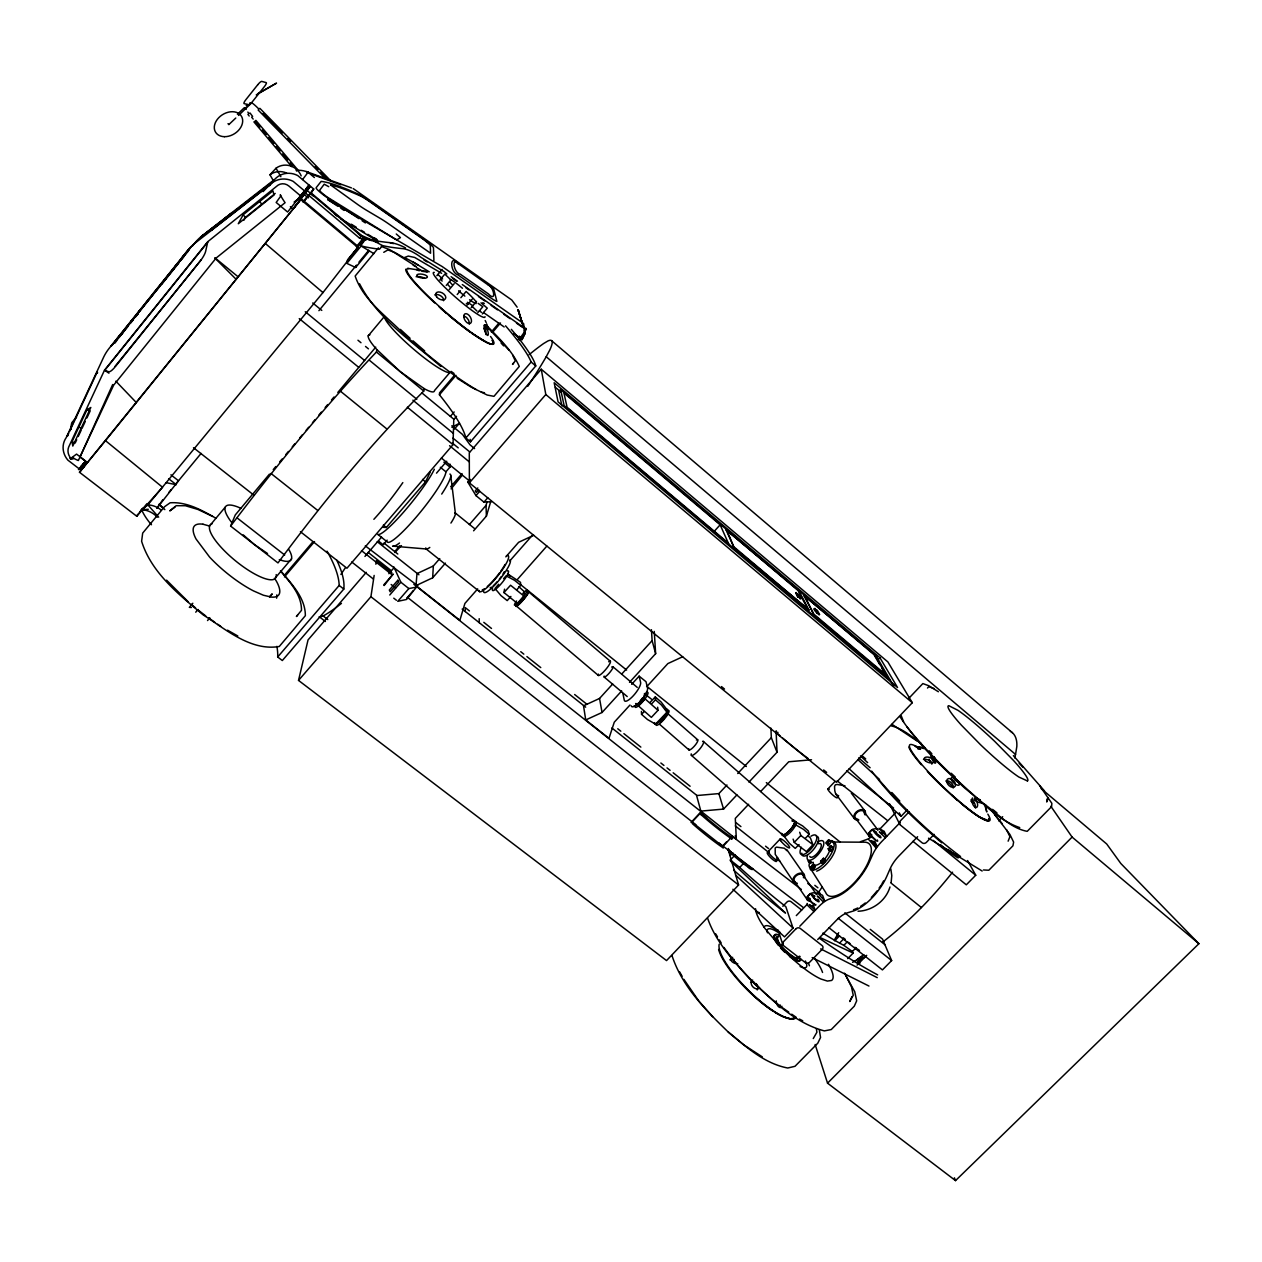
<?xml version="1.0" encoding="UTF-8"?>
<svg xmlns="http://www.w3.org/2000/svg" width="1262" height="1262" viewBox="0 0 1262 1262"><rect width="100%" height="100%" fill="white"/><g stroke="black" fill="none" stroke-linecap="round" stroke-linejoin="round"><path stroke-width="1.5" d="M465.252 611.565L465.268 607.621L469.432 610.934M300.435 531.728L346.94 568.247L453.011 444.65L453.784 419.205L421.997 393.003M434.333 469.259A46.205 6.468 -51.1 0 1 404.392 511.22A46.205 6.468 -51.1 0 1 377.843 534.41L387.671 542.234A46.126 6.736 -51.1 0 0 419.221 513.539A46.126 6.736 -51.1 0 0 445.912 471.814L449.966 467.114L450.061 464.132M433.339 565.975L416.981 573.626L416.003 585.6L432.661 577.807L433.339 565.975L439.76 558.593M511.331 329.335A222.838 27.433 40.5 0 1 535.766 365.948L470.489 441.826L465.867 438.009A219.73 37.876 39.8 0 0 439.428 394.785L439.555 392.876L454.714 375.051M73.527 458.106L72.612 457.538L73.606 458.611A9.512 1.23 -26.5 0 1 70.577 459.116L70.088 457.917M365.302 545.862L417.596 585.71L406.553 599.466L397.767 601.327L408.856 588.565L417.517 586.893L459.857 620.32L464.905 603.441L477.699 588.881M1048.375 797.616L1046.734 802.001L1047.034 798.988M269.453 474.118L235.284 514.943L230.615 526.08L277.987 562.915C322.741 502.528 370.492 444.098 423.764 391.046L424.032 388.538M408.856 588.565L400.843 582.224L393.886 566.922M504.532 589.165L503.964 592.572L517.373 603.394L523.951 596.09L524.487 591.862L518.871 586.704M891.146 882.375L891.777 875.544L890.83 868.966M728.49 850.509L738.601 884.977L666.541 960.587L298.526 680.407L370.918 596.721L374.151 575.425M375.855 564.224L376.407 560.58L391.867 572.79M1014.632 757.863A186.177 77.865 -50.6 0 0 1015.547 754.424L1016.825 746.473A58.62 25.477 -49.2 0 0 1010.341 731.266M74.237 458.374L74.363 458.642A9.717 2.682 21.6 0 0 78.339 460.52L113.659 385.162L216.196 257.984L285.102 202.693A10.049 1.309 55.7 0 1 280.259 194.711L280.732 196.115L276.173 202.472L287.626 212.032L300.466 195.752L288.856 186.003A9.37 8.96 51.1 0 0 278.05 185.151L207.773 241.689L205.674 251.248A11.137 2.808 -54.1 0 1 201.21 259.798L115.457 366.485A11.042 2.745 -55 0 1 108.753 371.754L104.494 370.223L68.653 447.111A11.831 10.948 29.6 0 0 69.836 456.986L70.498 458.563L76.572 454.099L85.674 461.103L83.15 464.337M230.615 526.08C276.362 465.741 324.287 406.916 376.423 352.003L376.959 349.716M298.526 680.407L308.038 639.944L366.28 572.333M473.597 530.813L486.391 516.126L486.028 505.399L487.037 501.976M486.391 516.126L490.555 502.181M889.978 886.981C885.892 900.8 872.357 910.785 858.034 911.243M361.137 246.027L346.845 263.379L355.647 267.497L356.515 265.13L318.907 310.673M347.113 260.903L358.392 246.721L301.35 198.844L79.49 472.272L136.675 516.19L162.546 487.258L105.487 440.659L79.49 472.272L87.488 462.034M80.09 456.797L112.681 384.547M851.992 996.617L849.72 1001.539L853.254 995.324L851.503 986.916L845.95 975.7M69.473 431.636L97.284 371.864A81.257 6.026 -63.8 0 1 97.474 373.11M72.029 441.732L86.968 409.693L90.832 407.468L72.802 446.07L72.029 441.732L75.199 442.994L76.714 439.744M78.228 436.51L81.257 430.026M85.264 421.445L82.014 428.402L78.828 427.124M86.889 417.959L90.154 410.986L86.968 409.693M524.124 330.833L524.755 332.616L521.9 339.888L525.276 333.089L524.582 330.502M383.269 527.327L386.346 527.484L425.546 481.832L430.153 472.24M81.446 465.915L80.973 466.814L85.011 461.924M243.818 220.345L245.443 217.364L275.211 193.433M243.156 214.792L238.297 223.737L274.012 195.042L272.939 190.83L243.156 214.792L245.443 217.364M380.162 248.677L381.96 245.443L383.238 245.743A124.812 16.185 -3.3 0 0 403.446 248.709L405.007 249.024A29.72 11.879 42.2 0 1 421.129 257.448L443.072 271.109M527.784 386.298A201.131 28.064 -50.9 0 0 546.209 356.736L549.806 349.968A63.526 9.244 -50.5 0 0 547.897 340.977L543.591 343.548A217.427 32.796 -51.1 0 0 529.093 354.701M162.782 499.815L156.819 508.334L178.51 480.759L170.906 474.827M82.409 468.297L85.879 463.485M373.852 253.599L360.49 245.648L364.734 238.297L369.072 239.417A50.527 49.06 42.4 0 1 379.215 243.787L381.96 245.443M838.173 934.842L834.703 940.837L839.561 935.852M137.716 514.439L136.675 516.19L146.881 503.806M834.261 940.111L838.678 932.697M522.168 323.088L518.13 309.853L525.276 333.089L521.569 339.304L519.55 336.56M810.535 867.278L813.375 864.328L815.126 865.748L814.274 868.745L812.665 869.707L810.535 867.278L812.665 869.707M810.914 868.303L812.523 867.325L813.375 864.328M826.247 843.615L827.856 842.637L828.692 839.687L825.869 842.637L827.998 845.035L829.607 844.041L830.822 842.085L828.692 839.687M820.6 861.22L823.439 858.255L825.206 859.674L824.354 862.672L822.745 863.65L820.6 861.22L822.745 863.65M828.282 848.821L831.137 845.856L832.888 847.275L832.052 850.257L830.428 851.235L828.282 848.821L830.428 851.235M820.978 862.23L822.587 861.252L823.439 858.255M828.677 849.815L830.301 848.821L831.137 845.856M356.42 249.103L363.566 237.966L356.42 246.642M308.464 195.515L305.152 192.739L310.405 186.24L313.733 189.032L311.099 192.944L361.658 235.505L376.66 242.052M810.157 899.538L810.646 900.879M105.487 440.659L301.35 198.844M293.951 207.978L310.405 186.24M304.095 194.238L301.965 197.266L300.624 196.131L305.988 189.505L363.488 237.903L371.533 240.632M293.809 207.851L307.344 190.641M462.286 284.549L526.301 329.35L520.133 338.106L513.76 333.641M192.329 246.137L194.79 243.061A50.527 48.114 41.9 0 1 201.81 236.041L274.8 179.267A19.971 19.104 51.4 0 1 297.769 175.592L309.08 185.12L298.763 198.623L294.093 202.062M302.596 179.551L308.102 172.231L314.38 177.532M190.31 247.936L190.925 247.084L188.969 249.087M306.193 192.297L293.21 181.381A20.492 19.608 50.6 0 0 269.611 185.151L194.695 243.392A51.868 49.344 41 0 0 187.502 250.602L109.21 348.265A52.341 49.108 33.2 0 0 103.894 356.625L66.208 437.63A19.813 18.331 29.7 0 0 67.88 460.141L79.49 469.054L82.156 465.568L83.513 466.609L87.504 461.687M360.601 245.727L366.075 238.581M119.622 336.402L121.594 333.909M148.49 504.106L322.962 292.595L357.951 247.573M190.01 248.33L189.253 249.292M182.438 257.101L183.589 255.65M188.827 249.829L187.88 251.028M113.091 343.595L110.914 346.387L114.243 342.791M189.032 249.261L112.239 344.826M114.085 342.87L189.505 248.819M119.196 337.017L143.631 306.429M158.696 287.752L179.535 261.644M180.277 260.84L187.864 251.453M188.148 251.201L186.776 252.637M118.423 338.295L128.267 326.006M130.727 322.946L133.204 319.87M135.665 316.794L138.126 313.717M161.536 284.534L178.778 263.032M183.7 256.896L180.434 260.729M116.593 339.92L114.432 342.554M104.494 370.223L207.773 241.689M207.662 242.225L104.73 370.302L108.942 373.189M184.205 254.877L188.622 249.497M123.282 332.095L119.638 336.544M115.126 366.264L201.21 259.798M78.433 469.622L84.065 462.681M300.466 195.752L303.716 191.761M305.704 189.332L309.08 185.12M79.49 469.054L85.122 462.097M187.849 251.296L188.701 250.255M303.7 201.084L307.313 196.635M303.621 201.494L313.733 189.032M303.211 202.314L312.471 190.893M305.814 189.158L308.859 185.435M313.355 196.036L310.357 193.512L308.953 195.578L359.528 238.108L361.658 235.505M139.546 512.214L142.795 508.27M347.507 259.925L358.392 246.721M168.84 492.48L171.253 489.561M174.882 485.16L201.084 453.421M358.96 262.149L368.772 250.27M355.647 267.497L369.245 251.043M378.442 247.841L355.158 276.031C363.472 301.034 388.049 317.125 405.544 335.771C427.723 355.332 450.66 374.262 476.042 389.532M383.758 252.321L387.923 249.923L395.195 252.668L406.033 258.947M209.776 525.67L225.251 507.119M368.236 335.834L384.531 316.32A43.302 6.547 40.6 0 0 412.327 348.075A43.302 6.547 40.6 0 0 449.572 372.621M273.255 469.59L275.794 466.561M279.58 462.018L282.12 459.005M285.906 454.462L288.446 451.433M292.248 446.906L294.772 443.877M299.835 437.835L302.359 434.806M306.161 430.279L308.685 427.25M312.487 422.707L315.027 419.694M318.813 415.151L321.353 412.122M325.139 407.594L327.678 404.566M331.48 400.022L334.004 397.009M337.806 392.466L375.745 347.145M436.841 275.7L442.126 269.374M439.854 280.054L444.839 274.106L449.587 278.697M446.227 285.433L451.212 279.501M449.193 289.645L454.194 283.698M192.818 603.236L189.363 607.337L191.398 607.511M457.207 294.503L460.362 290.765M195.736 612.196L198.039 609.467M460.867 297.706L466.12 291.475A18.835 2.224 40.9 0 1 476.184 302.028M467.177 305.104L472.193 299.173M471.152 307.723L476.5 301.397M207.536 620.557L209.823 617.828M477.825 312.629L482.81 306.745L478.093 303.322M482.336 313.97L487.274 308.133L481.027 302.833M518.209 310.846L518.161 309.821L523.683 327.457M276.047 577.065L291.538 558.829M449.54 372.889L434.491 390.573A43.192 7.051 40.5 0 1 424.269 388.696L400.196 371.612L376.739 349.464A43.192 7.051 40.5 0 1 369.892 334.824M284.802 574.809L312.597 542.139M491.36 331.985L498.932 323.072M284.455 576.939L314.522 541.603M439.428 394.785L455.976 375.35M492.874 331.969L500.509 322.993M269.689 596.831L272.213 593.881L269.721 596.674M450.376 416.381L454.162 411.964M453.989 419.299L456.544 416.302M76.572 417.107L71.871 422.596A16.785 15.57 30.8 0 0 71.224 429.395M297.627 615.083L296.396 616.519L301.492 610.319C301.65 594.67 289.929 582.224 280.464 570.897M513.555 363.156L512.482 364.418L515.259 360.885L512.624 355.032M336.765 560.186A215.944 57.137 38.6 0 1 343.8 589.07L282.325 660.531L277.687 656.997L339.178 585.442A215.203 57.279 38.5 0 0 327.032 551.178M465.867 438.009L531.144 362.036A222.096 27.512 40.5 0 0 505.557 325.817M364.939 556.432L381.55 537.091M436.51 473.155L446.732 461.245M387.134 540.136L383.159 544.742L378.584 541.098M541.256 369.214L469.29 452.758L469.385 482.873L836.469 782.282L912.3 702.713L887.896 661.951L541.256 369.214L545.815 394.517L912.3 702.713M394.738 551.589L399.817 545.705M450.613 486.832L462.05 473.581M388.87 573.705L393.744 568.074M491.675 501.661L483.977 502.15L475.963 495.619L467.918 482.289L470.41 479.402M469.385 482.873L545.815 394.517M383.806 584.874L393.176 574.036L384.121 585.536M893.78 686.134L875.923 655.625L560.659 389.579L558.892 391.63L561.905 405.843M477.809 487.968L475.317 490.855L476.295 492.464L478.787 489.593M389.753 595.001L400.843 582.224M475.963 495.619L479.749 491.233M483.977 502.15L487.779 497.78M469.322 524.598L486.028 505.399M406.68 598.267L413.305 590.648M416.807 586.625L417.596 585.71M432.661 577.807L445.454 563.12M505.825 556.873L518.619 542.313L533.731 535.246M270.163 184.52L272.576 181.775L224.904 218.847A49.218 1.278 -38.1 0 0 211.085 230.473L270.163 184.52L268.806 185.845M454.399 429.001L459.51 423.196L451.906 427.297M509.769 560.943L532.895 534.662M498.679 584.259L494.988 588.455L500.982 595.617L507.214 600.617L510.905 596.437M503.617 578.659L506.078 575.851L514.517 580.283L520.749 585.3L517.057 589.48M517.341 579.526L546.872 546.083M503.964 592.572L510.558 585.237L523.951 596.09M713.566 532.091L720.145 524.818L563.925 393.018L567.111 407.31L728.253 542.96M725.981 529.74L798.499 590.08L808.974 610.035L734.279 548.023L725.981 529.74L798.057 590.553L807.648 608.868M734.279 548.023L726.423 529.251M629.959 705.032L614.278 722.195L608.962 738.349L585.726 719.955L583.533 705.821L599.545 698.454L612.685 684.004M621.882 673.876L652.123 640.623L651.429 629.691M585.726 719.955L602.053 712.478L621.661 690.945M629.501 682.348L655.641 653.653L654.252 631.426M631.663 684.335L639.124 676.148L646.002 681.701L647.564 687.995A12.352 3.549 -51.3 0 1 640.418 701.23A12.352 3.549 -51.3 0 1 631.252 705.821M646.949 686.449L667.866 663.575L682.71 656.745M273.397 180.766L269.958 174.787L276.015 168.225A16.816 16.075 52.3 0 1 301.192 175.86M795.738 592.998L798.168 594.197A9.891 1.199 42.4 0 1 800.25 598.172L797.805 596.973L795.738 592.998L797.726 594.686A9.891 1.215 42.4 0 1 799.792 598.661M797.805 596.973L796.18 592.525M803.736 595.348L874.329 654.079L886.602 676.243L814.384 615.462L803.736 595.348L873.888 654.552L879.756 664.569M116.593 339.226L117.492 338.216M117.918 337.727L118.817 336.765M119.133 336.433L121.01 334.398M122.114 333.263L122.982 332.285M814.842 609.104L817.334 610.351L819.527 614.42L817.019 613.174A10.159 1.23 42.6 0 1 814.842 609.104L819.07 614.909M123.96 330.029L128.014 325.675M814.384 615.462L804.178 594.875M817.019 613.174L817.461 612.685A10.159 1.23 42.6 0 1 815.284 608.631M131.185 321.021L135.46 316.383M136.501 315.326L138.268 313.402M657.991 710.317L651.366 717.384L638.43 705.9L645.024 698.817L657.991 710.317L657.644 707.225M138.426 311.982L142.511 307.597M144.389 305.609L143.805 306.224L158.507 287.988L157.939 288.588M230.063 214.414L201.999 236.246L205.091 233.785M691.055 822.461L701.136 811.703L413.841 584.29M691.97 822.098L722.826 846.423L723.284 848.001A91.716 20.823 43.2 0 1 692.365 823.629L691.97 822.098L700.473 813.028L700.883 814.558A91.826 20.318 43.2 0 0 731.802 839.009L731.976 836.107L801.354 889.458M748.65 804.257L735.289 818.407L736.345 839.198L700.852 811.103L696.592 795.565L718.883 793.593L726.959 784.996M737.718 773.527L771.334 737.686L770.908 728.111M700.883 814.558L701.136 811.703M779.995 735.746A92.836 15.743 42.9 0 1 777.155 733.254L777.976 732.386M225.235 218.247L226.277 217.159M145.682 302.943L148.569 299.867M148.869 299.536L149.689 298.637M151.755 296.491L152.513 295.639M700.852 811.103L723.568 809.084L736.929 794.886M748.95 782.093L777.029 752.262L776.098 730.856M878.194 659.6L879.945 657.754L554.16 382.749L558.072 401.884L897.55 687.522L879.945 657.754M760.686 791.511L788.734 761.775L811.529 759.771M152.954 293.872L156.882 289.661M722.684 845.934L726.675 841.722M722.826 846.423L731.329 837.447L731.802 839.009M160.242 284.77L163.224 281.6M165.133 279.628L165.89 278.776M730.225 855.573L732.843 852.812M733.664 870.165A284.439 59.566 43.3 0 0 785.532 913.057L730.682 861.299L730.319 860.037L735.194 854.895M167.562 275.652L171.332 271.661M172.326 270.652L173.762 269.137M214.161 226.923L215.392 225.646M730.319 860.037L739.706 867.436L743.365 863.587M908.561 698.596L922.853 683.578L928.769 685.739L938.392 691.75M768.621 851.14L780.358 838.82M828.03 788.782L834.671 781.809M927.507 688.027L928.816 686.654L934.259 688.626M807.696 835.586L810.425 838L812.965 844.735L806.386 851.582L794.271 842.369L800.849 835.491L799.666 832.242M174.882 266.519L178.573 262.622M263.08 191.619L272.576 181.775M394.88 552.488L401.474 545.61M650.23 702.193L655.278 696.924L661.162 702.066L666.683 709.307L666.951 712.241L655.514 724.136L647.469 719.514L641.553 714.355L641.412 711.405M641.553 714.355L644.093 711.721M651.697 703.786L655.483 699.811L655.278 696.924M182.233 257.353L183.795 255.729M184.078 255.429L185.829 253.567M782.85 906.29L786.936 902.046A2.934 2.634 -16.8 0 1 791.037 901.683L801.67 910.06M815.773 904.46A4.89 1.088 44.2 0 1 813.943 904.475A4.89 1.088 44.2 0 1 809.636 900.374L807.317 896.982L810.567 893.622L814.842 896.115M877.185 839.94A4.922 0.883 43.8 0 1 876.254 840.681A4.922 0.883 43.8 0 1 871.506 836.28L869.029 832.999L872.326 829.576L876.538 832.257M796.306 915.597L807.128 904.381M879.677 829.244L895.531 812.823M873.525 842.59L874.755 841.312L877.09 846.345L875.844 847.638L868.761 839.624M883.021 832.778L884.252 831.484L878.92 828.298L886.634 836.469L884.252 831.484M739.706 867.436A178.321 38.649 43.6 0 0 777.266 899.885L785.816 906.668L793.025 928.091L784.507 936.893L732.891 889.253M849.137 768.779L901.052 816.34L907.346 809.825M909.366 811.592L900.232 821.026A3.076 2.761 -22.7 0 0 900.327 824.985L922.08 842.779A3.06 2.745 -23 0 0 926.355 842.401L934.18 834.371M780.626 946.058L783.355 943.219M799.808 926.229L818.991 906.4A20.492 8.408 -52 0 1 829.481 899.001L835.349 897.14A34.863 14.166 -51.3 0 0 869.313 862.072L872.831 854.2A20.665 8.566 -50.7 0 1 881.507 841.786L900.232 822.43M824.559 900.642L817.066 892.392L822.54 895.342L824.559 900.642L823.329 901.92L817.319 896.083L819.495 897.818M817.713 939.527L836.422 920.282A20.429 8.597 -52 0 1 846.944 912.962L852.875 911.164A34.752 14.497 -51.3 0 0 886.823 876.27L890.294 868.382A20.602 8.771 -50.7 0 1 898.907 855.983L917.616 836.722M839.893 942.73L843.789 938.739M822.856 933.107A178.321 38.649 43.6 0 0 843.821 945.348L847.433 941.641M847.701 958.663L853.175 953.078L852.371 951.516L855.983 947.809M857.087 965.114L866.694 955.318M998.605 820.868L1002.675 816.719M813.264 1038.547L816.908 1032.221L816.356 1028.735M1008.133 841.17L1009.916 836.674L1006.524 829.686M870.244 929.353L882.564 939.133L891.65 960.571L882.438 969.91L829.024 927.791M967.575 860.542L975.731 875.244L966.298 884.82L913.025 841.344M793.135 827.43L795.691 824.875L803.531 829.371L809.242 834.356L805.424 838.189M1041.166 788.608L1106.711 843.994L1120.83 863.508L1198.9 943.708L955.523 1180.617L827.541 1083.159L1072.101 837.085L1050.852 806.276M799.067 844.546L795.249 848.379L789.555 843.41L784.223 836.39M237.414 114.29L244.26 107.759M228.927 124.512L235.773 118.044M238.518 115.441L250.822 103.705L249.876 102.806M786.81 850.651L784.428 848.253L776.587 847.117L775.183 847.954L775.231 854.311L793.751 882.201M296.049 170.023L297.532 169.565L296.523 171.048M205.406 233.533L214.65 226.355M228.233 215.66L231.719 213.057L229.637 214.824A47.073 1.167 -38.1 0 1 215.818 225.646L201.21 236.846L204.618 234.353M174.961 507.15L169.755 510.905L176.175 505.699L185.372 505.731L197.819 509.422L212.647 516.426M796.858 958.789L799.934 956.722M808.611 861.993L810.204 861.015L811.955 862.419L810.362 863.382L808.248 860.984L810.362 863.382M815.126 865.748L813.533 866.71L811.766 865.306M257.763 93.703L276.536 83.118L256.249 94.871M794.76 958.41L799.714 956.154M341.45 603.378A201.131 28.064 -50.9 0 1 323.119 615.951L320.122 616.929A61.948 8.818 -51.5 0 1 319.191 616.676L325.407 621.488M860.495 841.675L866.41 839.609A20.05 8.061 -50.6 0 0 871.585 836.753M794.855 1017.913L790.501 1018.765L783.844 1016.904A51.884 13.835 44.8 0 1 745.101 987.199M390.258 242.919L393.555 243.598M141.344 509.674L148.285 509.296M838.678 795.754C834.45 795.36 834.639 789.476 834.561 786.305L835.412 784.775L837.29 784.475L844.972 785.8M814.416 903.86L812.775 903.024M983.413 869.96L988.824 870.244L1012.929 845.824L1013.623 842.101L1009.931 834.513L990.26 808.753M924.084 748.587L916.338 746.599L924.825 747.688M1019.728 827.588C998.416 820.41 982.451 802.111 965.099 788.419C941.468 766.413 917.632 743.933 899.98 716.658M407.689 268.333L420.956 270.368M421.95 271.251C440.107 273.901 408.667 267.796 419.363 270.762M917.789 748.823L919.083 749.044M481.343 392.135L484.498 392.75M166.158 482.668L176.317 484.703L168.651 478.74M307.392 173.02L309.016 173.383M202.977 524.219L209.492 526.033M891.398 725.918C902.835 728.584 911.905 736.866 921.228 743.586M360.49 245.648L360.869 245.774A145.619 18.977 -3.3 0 0 379.373 249.182M363.488 237.903L365.081 238.408A140.524 18.804 -3.3 0 0 391.63 242.809A45.101 18.157 42.1 0 1 405.465 247.857M777.913 858.176L776.666 857.34M359.528 238.108L365.901 240.253M311.951 174.361L340.882 184.82M306.24 171.537L351.451 187.912M381.865 246.689L389.784 249.671L416.208 266.55M807.128 903.466L807.428 905.217L813.958 911.606M747.814 866.268L749.912 868.698L749.423 867.609M985.89 805.282L984.549 804.462M875.781 832.352L879.551 836.454L878.967 835.207M820.19 937.571L853.175 953.078M466.309 303.495L467.902 304.252M482.778 302.691L484.308 303.432M812.176 957.606L868.966 986.048M762.358 1056.909L743.996 1044.983L728.111 1031.811M820.663 948.882L877.248 977.64M507.576 573.831L520.496 582.35L520.749 585.3M799.461 1019.065L802.711 1020.8M916.07 746.899L920.519 749.376M227.523 630.18L237.808 635.985M891.997 724.325L917.679 741.425M472.682 305.609L467.429 302.281M957.18 855.384L955.381 853.838M807.317 896.982L810.204 898.67M418.022 264.973L416.176 263.884A28.363 3.802 31.8 0 0 405.291 258L404.408 257.574L408.257 256.091L414.693 257.448L441.653 273.318M814.495 896.604C810.504 895.073 819.353 903.371 817.177 899.159M816.451 893.796L816.94 894.08A19.876 7.919 -51.7 0 0 822.161 886.902M215.96 518.272C202.015 510.258 186.729 501.613 170.118 502.797L164.439 506.788L142.685 533.1L141.612 541.272C151.377 572.648 178.699 594.402 202.977 614.752C225.582 629.202 250.617 651.302 279.265 646.491L305.357 615.682C305.42 598.093 291.964 584.306 281.347 571.623M267.528 553.529L254.388 544.569L243.203 534.851M351.293 224.21L356.263 227.239M361.216 230.283L364.529 232.303M367.841 234.322L376.108 239.37M413.242 262.054L429.238 271.835M340.835 218.752L378.632 241.831M416.318 267.465L419.536 269.421M423.937 259.94L427.187 261.944M928.516 838.189L982.151 871.017M457.175 378.3L470.963 387.024L487.195 395.038L493.963 396.347L519.281 366.406C512.041 350.347 498.648 337.964 486.58 325.438M869.029 832.999L871.821 834.781M358.865 218.626L329.54 199.238A14.434 1.814 35 0 1 316.147 187.707L321.147 181.381A471.294 45.874 36.2 0 1 357.84 193.954A17.857 1.546 35.2 0 1 369.955 201.399L422.186 238.092A15.949 1.388 35.4 0 1 433.465 247.683L433.907 260.366M362.131 220.787L365.396 222.932M337.553 206.069L327.694 199.554L442.221 266.566L523.588 323.545L524.109 326.953M340.835 208.246L344.116 210.423M471.988 333.357L487.684 342.933A58.194 7.43 40.8 0 0 492.322 340.361M374.136 237.666L377.37 239.859M328.735 186.681L324.239 184.205L319.586 190.341A10.238 1.278 35 0 0 327.836 197.456L391.488 236.751A7.635 0.946 35.3 0 0 397.23 239.622L400.448 237.619L396.268 233.991M458.327 263.995C450.786 256.375 454.225 273.633 460.267 274.17L488.41 293.904C496.897 302.959 493.978 286.648 487.747 284.66L458.232 263.648C449.083 253.205 450.234 272.497 457.759 274.785L489.908 297.311A9.071 0.82 35.5 0 0 496.865 301.429L493.789 289.313L487.747 284.376M303.795 194.49L308.543 197.803M205.769 615.951L198.481 610.303M208.751 618.033L214.714 622.166M217.695 624.248L220.676 626.315M483.472 312.503L504.185 326.968M782.708 1007.912L788.718 1012.092M791.716 1014.191L796.227 1017.33M451.086 276.709L457.475 281.189M453.121 278.792L456.292 281.016M465.788 287.657L468.959 289.881M478.456 296.523L484.782 300.955M491.123 305.388L497.449 309.821M503.79 314.254L510.116 318.687M516.458 323.119L522.783 327.552M228.864 124.559L227.996 123.676M353.186 188.559L511.788 300.009L517.152 307.171M420.498 236.893L422.186 238.092M843.821 945.348L852.371 951.516M451.133 371.375L454.083 373.52M812.965 844.735L800.849 835.491M730.856 852.497L731.85 852.56M748.114 866.426L749.123 867.278M803.089 907.331L718.741 842.811M875.181 839.404L872.925 837.369M246.39 105.251L247.1 105.929L246.39 105.487M80.074 457.049L87.315 462.618M960.54 856.535C930.757 834.182 903.624 808.374 879.314 780.2M647.296 695.93L651.381 699.101M323.119 615.951L327.789 619.563M339.178 585.442L343.8 589.07M237.319 518.083L284.676 555.012M370.918 596.721L738.601 884.977M782.55 948.819L793.246 957.211M837.163 780.847L887.154 820.237M351.751 562L373.331 578.99M393.76 598.172L396.442 600.27M193.496 447.726L253.946 495.209M361.5 550.626L392.34 574.999M391.157 584.495L395.605 587.997M407.468 597.352L695.835 824.749M846.676 770.861L893.606 808.027M838.268 918.294L891.65 960.571M702.019 814.242L706.641 817.918M270.951 473.439L317.535 510.305M368.094 552.346L391.236 570.645M992.563 809.384L996.948 812.886M383.979 543.039L397.798 554.034M483.803 622.34L491.502 628.46M520.749 651.697L523.825 654.142M526.901 656.587L540.767 667.598M574.636 694.51L586.956 704.291M617.749 728.758L620.825 731.203M623.901 733.648L640.844 747.104M660.862 763.005L663.938 765.45M667.014 767.895L670.09 770.341M673.167 772.786L690.109 786.242M736.298 822.934L740.92 826.61M765.545 846.187L768.637 848.632M814.826 885.325L817.902 887.77M377.243 541.698L418.921 574.794M462.16 609.104L585.678 707.162M611.896 727.969L696.734 795.312M735.289 825.916L769.236 852.86M776.935 858.98L780.026 861.425M807.79 883.463L820.126 893.259M844.814 912.852L884.914 944.686M440.911 366.532C411.964 341.608 377.291 318.276 359.56 283.792M383.348 525.087L386.346 527.484M479.56 591.626L426.162 548.97L392.577 546.13A46.095 6.862 -51.1 0 0 399.502 543.007M813.753 865.353L815.504 866.757M812.523 867.325L814.274 868.745M507.655 574.21L510.463 576.466M520.67 584.685L626.615 670.043M646.57 686.118L746.378 766.523M766.334 782.614L840.05 841.991M890.72 882.801L921.418 907.552M823.834 859.264L825.6 860.684M822.587 861.252L824.354 862.672M474.67 528.652L454.951 512.703A23.173 3.77 -51.2 0 1 450.928 523.067M829.087 840.666L830.822 842.085M827.856 842.637L829.607 844.041M831.532 846.849L833.283 848.269M830.301 848.821L832.052 850.257M422.549 479.402L425.546 481.832M440.328 467.271L445.912 471.814M340.062 390.889L386.629 428.78M441.4 458.043L468.738 480.349L467.918 482.289M721.47 686.575L724.514 689.068M823.644 769.946L826.642 772.391M443.861 462.144L449.966 467.114M452.443 443.12L458.232 447.868M299.252 318.608L358.629 367.274M407.342 407.216L453.011 444.65M933.139 840.334L975.731 875.244M449.572 445.707L469.322 461.892M215.045 257.921L238.076 276.772M451.891 425.72L462.491 434.443L470.048 444.855L474.591 448.594M369.466 360.317L416.823 399.249M305.262 311.73L364.623 360.506M412.895 400.164L453.358 433.402M452.948 438.119L469.701 451.875M376.423 352.003L423.764 391.046M312.739 302.975L321.778 310.42M357.966 340.235L360.979 342.728M365.507 346.451L368.425 348.848M188.417 601.974L166.568 580.157M191.288 604.356L195.61 607.937M290.355 206.716L293.068 208.987M781.21 1006.855C759.582 989.723 740.005 969.926 723.931 947.447M300.719 199.554L358.029 247.652M798.247 596.5L800.25 598.172M817.461 612.685L819.527 614.42M734.736 547.534L808.974 610.035M814.842 614.973L887.044 675.769M890.231 679.997L564.114 405.496L560.659 389.579M334.367 213.72L337.38 216.244M358.392 233.943L361.389 236.467M1072.101 837.085L1198.9 943.708M442.599 278.981L437.898 274.438M479.402 310.641L481.5 312.408M476.973 311.051L472.225 306.461M531.144 362.036L535.766 365.948M555.406 387.324L561.401 392.387M546.209 356.736L1015.547 754.424M443.672 271.235L446.843 273.917M612.859 666.683L637.247 687.396M604.214 677.079L627.214 696.561M516.332 605.997L598.425 675.485M551.652 340.724L1012.424 732.749M265.399 243.55L322.962 292.595M610.287 661.209L528.368 591.626A9.386 1.309 -49.7 0 1 522.058 601.154A9.386 1.309 -49.7 0 1 516.505 604.782M941.736 842.811C916.212 821.231 891.792 797.963 871.679 771.145M410.071 338.279L400.401 329.414M412.989 340.819L424.695 350.931M691.402 755.37L782.345 834.703M703.297 741.393L794.066 820.836M655.483 699.811L661.398 704.985L666.951 712.241M666.825 712.793L697.665 739.753M659.569 724.293L688.973 749.943M857.86 759.614L879.535 779.459M735.572 875.102L793.025 928.091M860.447 755.954L867.657 762.642M951.217 773.259L955.318 777.077M159.075 504.453L163.334 508.46M159.154 504.216L164.833 509.611M885.388 837.763L879.283 831.926L882.028 833.504M877.09 846.345L870.985 840.508L873.746 842.464L873.178 841.202M812.192 902.535L811.087 901.415M956.186 853.869L957.274 855.068M214.934 258.079L236.199 279.375M487.921 327.694L509.17 350.347M844.104 938.439L844.956 939.401M259.83 108.311L331.165 181.207M263.095 113.359L282.294 132.983M287.783 138.583L290.528 141.391M315.232 166.616L317.977 169.408M320.722 172.216L327.584 179.22M258.126 109.999L325.359 178.652M899.822 801.07L891.824 792.489M1013.37 755.622L1044.573 791.006M1019.144 763.258L1022.977 767.264M115.836 381.171L136.28 402.531M929.195 750.843L931.845 753.714M730.319 852.465L731.171 853.775L729.073 852.386M501.077 343.012L503.633 345.867M447.789 284.565L450.045 287.105M712.636 1016.746L698.722 1000.908L683.894 979.359M259.593 201.573L261.865 204.16M158.681 517.152L147.859 504.895L141.581 509.753A55.97 52.515 24.6 0 0 147.638 520.007L148.553 521.222A58.257 54.676 24.6 0 0 151.487 524.755M231.987 522.831L231.766 522.578A42.214 11.342 39.4 0 1 241.105 508.412M255.855 120.347L297.532 169.565M254.877 121.105L259.925 127.068M262.449 130.049L266.235 134.529M268.759 137.511L273.807 143.474M276.331 146.471L280.117 150.935M282.656 153.917L287.704 159.895M290.228 162.877L292.752 165.858M253.883 121.862L291.759 166.631M994.819 814.826L1002.217 823.676M906.889 726.754C929.7 755.165 956.312 780.279 983.966 803.926C997.769 813.438 1010.168 828.188 1027.221 831.342L1051.577 806.639L1051.861 803.342L1039.588 785.627M440.564 279.202L442.126 281.095M832.668 841.107L834.198 844.925A18.078 7.099 -51.3 0 1 824.465 862.892A18.078 7.099 -51.3 0 1 810.456 869.628L809.052 865.716A18.078 7.099 -51.3 0 1 809.589 862.609M252.637 116.435L249.986 112.949M520.149 337.301L521.159 338.673M851.314 793.135L865.117 811.229M864.107 811.892L877.973 830.081A5.395 3.581 -36.4 0 0 872.894 829.308L871.663 829.97A5.395 3.581 -36.4 0 0 868.635 834.655A5.395 3.581 -36.4 0 0 871.6 837.384M872.326 829.576L874.818 832.857A4.938 0.883 43.8 0 0 879.929 837.463A4.938 0.883 43.8 0 0 879.914 835.759M842.906 938.218L845.13 939.669A4.117 0.915 44.5 0 1 843.552 938.123M855.242 817.823L868.997 836.075M835.996 794.24L854.248 818.486M872.468 836.832L871.884 835.965M247.904 114.337L249.182 116.041M786.652 849.436L803.894 874.203M802.963 874.945L815.993 893.685M810.567 893.622L812.902 896.998A4.89 1.073 44.2 0 0 817.965 901.557A4.89 1.073 44.2 0 0 818.155 899.664M794.681 881.46L807.617 900.279M274.406 578.217L276.283 580.993A56.238 16.027 39.2 0 1 271.314 597.084L263.379 595.222L253.52 590.916A53.698 15.318 39.2 0 1 209.618 557.11L196.036 539A56.206 16.027 39.2 0 1 202.977 524.219M844.467 973.223L854.737 991.727L856.677 1000.845L854.279 1006.208L831.264 1029.54L824.354 1030.896C794.082 1022.867 771.177 999.125 749.092 978.224C732.78 960.193 715.633 941.515 707.572 918.121M811.087 869.486L825.632 892.344A33.033 13.425 -51.3 0 0 859.454 876.711A33.033 13.425 -51.3 0 0 864.612 842.196L832.478 842.006A18.078 7.115 -51.3 0 1 833.109 854.989A18.078 7.115 -51.3 0 1 816.656 871.159M715.664 933.848L717.51 936.861M719.34 939.89L721.186 942.903M881.712 667.898L886.602 676.243M679.477 971.677L682.127 976.283M276.015 168.225L280.874 176.696M958.82 856.267L958.978 857.103L958.11 856.693A52.736 8.235 43.7 0 1 947.983 849.326M958.016 857.087L958.173 857.923L957.306 857.513A52.72 8.25 43.7 0 1 940.647 844.83M899.285 812.838L901.052 816.34M889.442 803.705L899.822 824.449M811.813 905.532L811.971 906.384L809.179 904.523L815.173 910.344L813.217 904.996M874.298 844.278L875.844 847.638M719.671 523.762L728.758 544.08M776.43 731.424L777.155 733.254M954.403 1177.793L955.523 1180.617M901.242 715.822L903.576 721.706M827.604 844.041L827.998 845.035M771.334 737.686L777.029 752.262M671.968 955.476C681.985 986.553 706.057 1010.515 728.947 1032.726C746.505 1047.192 764.693 1063.645 787.756 1068.015L795.013 1066.295L817.776 1043.217L820.552 1037.474L819.322 1029.902M793.104 839.104L794.271 842.369M815.142 1044.494L827.541 1083.159M778.102 930.031L782.74 944.497M523.856 328.246L518.161 309.821L518.351 310.673M735.273 835.649L736.345 839.198M777.155 937.556L778.985 943.613M718.883 793.593L723.568 809.084M985.464 805.03L986.774 811.971L984.502 804.036M652.123 640.623L655.641 653.653M809.242 834.356L808.311 830.901L802.632 825.932L794.823 821.452A9.591 2.934 -48.9 0 1 791.258 831.39A9.591 2.934 -48.9 0 1 782.929 834.482M639.124 676.148L640.623 682.411A12.368 3.502 -51.3 0 1 633.429 695.63A12.368 3.502 -51.3 0 1 624.311 700.284L622.971 693.879M599.545 698.454L602.053 712.478M450.786 475.79L455.424 513.681M479.181 618.68L479.245 622.671M764.094 927.412A31.298 7.698 44.6 0 1 779.806 932.05M808.264 963.016A31.298 7.698 44.6 0 1 809.415 965.761M952.573 872.184A186.177 77.865 -50.6 0 1 882.958 941.878M864.375 955.113A186.177 77.865 -50.6 0 1 852.591 962.354M462.176 475.285A201.131 28.064 -50.9 0 1 451.086 488.899M340.898 574.431A217.427 32.796 -51.1 0 1 345.267 567.916M808.011 758.43A92.836 15.743 42.9 0 1 782.819 738.207M732.591 838.157A91.842 20.271 43.2 0 1 701.688 813.706M877.658 974.863A284.439 59.566 43.3 0 1 819.732 938.502M883.605 880.892A32.938 13.74 -51.3 0 1 881.949 883.763M881.05 885.198A32.938 13.74 -51.3 0 1 879.125 888.054M877.058 890.862A32.938 13.74 -51.3 0 1 871.348 897.44M865.227 903.008A32.938 13.74 -51.3 0 1 860.637 906.29M857.687 907.977A32.938 13.74 -51.3 0 1 853.538 909.681M796.164 959.025A15.065 3.707 44.6 0 1 794.255 958.347M789.097 955.003A15.065 3.707 44.6 0 1 786.194 952.542M776.556 937.398A15.065 3.707 44.6 0 1 777.849 937.351M798.799 957.306A15.065 3.707 44.6 0 1 784.175 948.992A15.065 3.707 44.6 0 1 778.654 936.53M801.023 959.325A18.11 4.449 44.6 0 1 781.872 947.636A18.11 4.449 44.6 0 1 779.127 935.205M799.982 958.363A18.11 4.449 44.6 0 1 789.523 956.391M784.885 952.368A18.11 4.449 44.6 0 1 780.484 947.825M778.559 945.553A18.11 4.449 44.6 0 1 776.02 935.189M805.393 960.997A27.038 6.657 44.6 0 1 800.092 966.534M767.454 932.807A27.038 6.657 44.6 0 1 778.386 932.571M818.549 843.757A8.455 3.281 -51.3 0 1 818.849 851.377A8.455 3.281 -51.3 0 1 809.731 856.393M810.914 836.233A12.115 4.654 -51.3 0 1 816.214 840.602A12.115 4.654 -51.3 0 1 804.572 854.09A12.115 4.654 -51.3 0 1 801.354 847.307M816.34 836.312A12.115 4.669 -51.3 0 1 813.091 850.004A12.115 4.669 -51.3 0 1 801.796 853.144M829.639 850.478A12.052 4.732 -51.3 0 1 823.487 860.384M821.294 862.435A12.052 4.732 -51.3 0 1 813.217 862.277M827.698 845.524A12.052 4.732 -51.3 0 1 829.765 846.849M817.902 841.896A12.068 4.685 -51.3 0 1 823.487 845.54A12.068 4.685 -51.3 0 1 812.98 859.012A12.068 4.685 -51.3 0 1 807.459 855.305M828.188 841.107A18.078 7.099 -51.3 0 1 832.668 841.091M731.14 851.976A4.18 0.978 43.7 0 1 729.042 849.705M728.616 849.042A4.18 0.978 43.7 0 1 728.379 848.506M732.891 853.538A52.83 12.036 43.6 0 0 751.568 868.082A4.165 0.962 43.8 0 0 752.783 868.698M859.469 950.412A52.026 11.374 44.4 0 1 854.91 947.289M850.083 943.645A52.026 11.374 44.4 0 1 848.443 942.335M752.483 868.982A4.165 0.962 43.8 0 1 750.78 868.919A52.83 12.068 43.6 0 1 730.351 852.812A4.18 0.978 43.7 0 1 727.827 849.878M756.632 912.726A46.946 11.5 44.6 0 1 759.172 912.489M814.526 958.3A46.946 11.5 44.6 0 1 822.556 972.466M276.788 594.875A55.37 15.933 39.2 0 1 276.599 598.188M490.539 336.465A57.326 7.304 40.8 0 1 452.695 318.024A57.326 7.304 40.8 0 1 408.73 268.68M486.738 323.94A5.316 0.836 69.5 0 1 487.889 329.35A5.316 0.836 69.5 0 1 485.271 324.807M485.192 320.548A5.316 0.836 69.5 0 1 486.217 322.662M485.018 316.699A34.074 4.117 40.9 0 1 455.598 297.28A34.074 4.117 40.9 0 1 434.254 272.403M492.275 340.393A57.342 7.32 40.8 0 1 449.225 315.674M446.306 313.197A57.342 7.32 40.8 0 1 440.47 308.117M434.838 303.038A57.342 7.32 40.8 0 1 405.765 269.2M434.727 294.914A5.49 3.407 29.5 0 1 440.753 295.86A5.49 3.407 29.5 0 1 443.561 300.719M483.788 328.499A5.395 1.357 73.5 0 1 485.98 334.54M484.119 325.139A5.316 0.836 69.5 0 1 485.902 331.543M416.097 276.741A5.427 1.925 9.7 0 1 424.537 278.334M464.053 316.194A5.49 3.155 59.6 0 1 469.322 324.05M470.568 332.348A55.56 7.099 40.8 0 1 438.671 306.366M476.216 303.574A18.835 2.224 40.9 0 1 469.574 299.757M464.873 296.128A18.835 2.224 40.9 0 1 458.627 290.796M452.19 284.565A18.835 2.224 40.9 0 1 449.919 282.041M450.077 279.233A18.835 2.224 40.9 0 1 462.46 288.272M982.704 803.153A5.285 1.23 19.4 0 1 974.185 799.95A5.285 1.23 19.4 0 1 979.706 800.045M957.89 780.941A5.269 2.177 41.7 0 1 959.42 784.491A5.269 2.177 41.7 0 1 956.801 784.917M955.728 784.396A5.269 2.177 41.7 0 1 951.122 778.275A5.269 2.177 41.7 0 1 956.943 779.963M933.959 756.679A5.19 1.436 65.6 0 1 935.647 762.863A5.19 1.436 65.6 0 1 932.523 760.197A5.19 1.436 65.6 0 1 930.835 754.013M974.422 803.105A32.686 4.401 43.4 0 1 970.904 801.196M952.905 786.778A32.686 4.401 43.4 0 1 947.857 782.014M930.078 761.664A32.686 4.401 43.4 0 1 929.037 759.156M980.211 799.808A5.285 1.246 19.4 0 1 976.977 798.215M935.978 759.929A5.19 1.436 65.6 0 1 934.085 756.743M959.94 782.945A5.285 2.177 41.6 0 1 953.283 776.729M987.831 814.132A55.071 7.493 43.4 0 1 968.948 809.257A55.071 7.493 43.4 0 1 917.789 759.756A55.071 7.493 43.4 0 1 920.408 748.887M974.532 798.041A5.222 2.445 70.2 0 1 977.577 805.74A5.222 2.445 70.2 0 1 973.459 805.519A5.222 2.445 70.2 0 1 972.545 797.947M989.171 818.533A55.086 7.509 43.4 0 1 961.518 803.784M957.606 800.471A55.086 7.509 43.4 0 1 927.333 771.476M921.26 764.725A55.086 7.509 43.4 0 1 908.845 747.025M914.824 745.905A55.086 7.509 43.4 0 1 919.588 748.697M945.79 781.052A5.269 3.376 44.9 0 1 951.122 782.629A5.269 3.376 44.9 0 1 953.22 787.993M923.484 759.44A5.222 2.603 18.5 0 1 929.558 760.544A5.222 2.603 18.5 0 1 931.798 764.157M970.935 799.887A5.222 2.445 70.2 0 1 974.154 802.458A5.222 2.445 70.2 0 1 975.4 807.964M951.674 795.123A53.383 7.288 43.4 0 0 979.58 817.161L988.588 820.584A55.891 7.619 43.4 0 0 989.108 818.391M759.645 988.004A31.787 8.408 44.8 0 1 753.603 982.151M755.575 908.782A54.613 13.188 44.5 0 0 765.119 928.643L782.203 948.866A52.168 12.62 44.5 0 0 820.899 979.012L827.399 981.079L831.548 980.464A54.629 13.204 44.5 0 0 828.456 964.278M756.253 985.575A17.558 4.685 44.8 0 1 752.01 981.158M795.659 1018.15A53.54 14.261 44.8 0 1 750.149 991.916A53.54 14.261 44.8 0 1 719.198 944.213M759.267 987.815A5.127 3.77 47.7 0 1 752.657 986.632A5.127 3.77 47.7 0 1 752.688 980.085M794.792 1018.055A53.556 14.276 44.8 0 1 774.836 1012.266M773.496 1011.414A53.556 14.276 44.8 0 1 718.614 949.434M781.998 1006.319A5.127 2.871 73.7 0 1 778.48 1006.65A5.127 2.871 73.7 0 1 776.24 1000.876M737.749 963.647A5.032 3.06 17.6 0 1 731.597 961.218A5.032 3.06 17.6 0 1 732.686 957.337M750.622 982.215A5.127 3.77 47.8 0 1 753.84 982.151M756.001 983.54A5.127 3.77 47.8 0 1 757.2 989.944M729.767 959.877A5.032 3.06 17.6 0 1 734.232 959.467M780.295 1005.025A5.127 2.871 73.7 0 1 780.263 1007.47M296.538 170.338A25.477 24.42 51.6 0 1 308.102 172.231M524.361 328.656A41.125 4.969 -55.9 0 1 526.301 329.35M115.173 342.933A51.001 47.924 33.9 0 1 115.599 342.239M116.041 341.56A51.001 47.924 33.9 0 1 117.918 338.942M413.021 264.973A26.328 10.632 42.1 0 1 414.52 266.061M157.356 517.136A120.821 50.354 -77.5 0 0 141.581 509.753L147.701 504.879L149.721 505.052A126.847 52.562 -77.5 0 1 160.826 509.785M269.958 174.787A17.352 16.58 51.4 0 1 286.711 173.099M519.187 336.181A9.402 1.104 41.1 0 1 520.054 337.585L520.338 339.573A11.973 1.42 41.1 0 1 518.288 339.068M288.888 549.648A42.214 11.342 39.4 0 1 279.328 559.602M276.204 574.589A42.103 11.784 39.3 0 1 236.956 562A42.103 11.784 39.3 0 1 212.205 523.698M402.83 482.605A49.139 5.742 -53.4 0 1 373.867 519.313M470.127 439.35A220.456 37.765 39.9 0 1 470.489 441.826M276.867 646.349A213.041 66.365 37.9 0 1 277.687 656.997M251.659 102.711A11.768 1.357 46.3 0 1 252.179 103.058M252.81 103.5A11.768 1.357 46.3 0 1 258.978 109.147M253.189 119.085A32.339 3.818 46.3 0 1 251.627 117.161M248.945 113.643A32.339 3.818 46.3 0 1 247.841 112.081M246.153 109.431A32.339 3.818 46.3 0 1 245.207 107.491M646.996 692.349A9.765 2.114 -49.7 0 1 642.658 701.767A9.765 2.114 -49.7 0 1 635.165 705.868M646.649 691.655A9.765 2.098 -49.7 0 1 641.27 700.599A9.765 2.098 -49.7 0 1 633.918 706.184M528.1 591.373A9.907 1.388 -49.7 0 1 522.941 600.27A9.907 1.388 -49.7 0 1 516.174 605.129M522.878 593.424A9.907 1.372 -49.7 0 1 526.711 592.099A9.907 1.372 -49.7 0 1 516.978 603.741A9.907 1.372 -49.7 0 1 516.568 600.98M611.66 667.093A6.767 1.325 -49.7 0 1 612.259 668.986A6.767 1.325 -49.7 0 1 606.691 675.691A6.767 1.325 -49.7 0 1 604.183 676.085M644.425 693.485A6.736 1.451 -49.7 0 1 644.109 695.488M642.532 697.981A6.736 1.451 -49.7 0 1 640.291 700.678M637.058 703.518A6.736 1.451 -49.7 0 1 635.638 703.502M608.663 661.777A9.291 1.783 -49.7 0 1 609.451 664.364A9.291 1.783 -49.7 0 1 601.816 673.561A9.291 1.783 -49.7 0 1 598.409 674.113M859.517 963.442A2.35 1.057 -52.5 0 1 859.943 963.158M857.072 962.496A14.75 6.641 -52.6 0 1 864.927 957.306M856.314 960.556A18.867 8.503 -52.6 0 1 863.161 955.239M857.387 962.543A15.333 6.925 -52.6 0 1 862.94 958.221M797.316 883.274A6.484 4.307 -34.5 0 1 793.135 878.778A6.484 4.307 -34.5 0 1 800.329 873.115A6.484 4.307 -34.5 0 1 804.493 877.626M776.225 859.816A6.468 1.436 43.8 0 1 774.758 860.952A6.468 1.436 43.8 0 1 768.637 855.447A6.468 1.436 43.8 0 1 767.99 852.402M777.392 858.586A6.468 1.42 43.8 0 1 775.941 859.722A6.468 1.42 43.8 0 1 769.82 854.216A6.468 1.42 43.8 0 1 769.173 851.172M809.384 901.131A5.348 3.518 -34.5 0 1 807.128 897.471L807.617 896.383A5.348 3.518 -34.5 0 1 812.444 892.912A5.348 3.518 -34.5 0 1 816.482 894.474M795.439 882.028A5.285 3.518 -34.5 0 1 794.886 877.232A5.285 3.518 -34.5 0 1 800.834 874.045A5.285 3.518 -34.5 0 1 803.452 877.737M858.886 819.953A6.547 4.385 -36.4 0 1 853.932 815.646A6.547 4.385 -36.4 0 1 861.457 809.605A6.547 4.385 -36.4 0 1 865.085 814.968M857.829 819.133A5.348 3.581 -36.4 0 1 855.115 815.142A5.348 3.581 -36.4 0 1 860.731 810.614A5.348 3.581 -36.4 0 1 864.423 813.848M837.29 797.127A6.515 1.167 43.5 0 1 834.545 796.496A6.515 1.167 43.5 0 1 828.613 790.627A6.515 1.167 43.5 0 1 829.339 789.239M865.716 758.919A181.113 26.029 43.1 0 1 862.987 756.474M870.117 767.738A288.761 40.084 42.9 0 1 858.728 757.894M792.284 820.679A9.591 2.918 -48.9 0 1 794.145 824.212A9.591 2.918 -48.9 0 1 786.194 833.661A9.591 2.918 -48.9 0 1 781.62 833.346M665.563 709.812A9.749 2.161 -48.9 0 1 666.683 712.73A9.749 2.161 -48.9 0 1 658.575 722.258A9.749 2.161 -48.9 0 1 654.678 722.605M666.92 710.995A9.733 2.161 -48.9 0 1 668.055 713.913A9.733 2.161 -48.9 0 1 659.931 723.457A9.733 2.161 -48.9 0 1 656.035 723.789M702.587 741.346A9.181 2.256 -48.9 0 1 698.564 750.433A9.181 2.256 -48.9 0 1 691.229 753.856M696.356 740.037A6.704 1.625 -48.9 0 1 697.223 742.198A6.704 1.625 -48.9 0 1 691.639 748.76A6.704 1.625 -48.9 0 1 688.847 748.855M792.094 821.041A9.086 2.761 -48.9 0 1 791.337 828.329A9.086 2.761 -48.9 0 1 781.951 834.072M667.03 713.14A6.72 1.499 -48.9 0 1 666.92 713.835M666.51 714.797A6.72 1.499 -48.9 0 1 664.9 717.273M663.812 718.63A6.72 1.499 -48.9 0 1 660.326 722.038M429.806 547.424A23.173 3.77 -51.2 0 1 425.783 547.897M449.871 474.07A46.095 6.862 -51.1 0 1 441.716 494.073M506.456 555.769A22.968 4.48 -51.2 0 1 497.954 575.709A22.968 4.48 -51.2 0 1 479.024 590.442M504.216 571.812A12.557 2.477 -51.2 0 1 502.97 574.036M501.314 576.545A12.557 2.477 -51.2 0 1 499.373 579.148M497.26 581.672A12.557 2.477 -51.2 0 1 493.174 585.789M491.454 587.114A12.557 2.477 -51.2 0 1 490.145 587.808M507.356 570.913A12.557 2.508 -51.2 0 1 501.708 583.139A12.557 2.508 -51.2 0 1 492.59 588.613M505.021 564.493A20.807 4.054 -51.2 0 1 500.809 571.165M499.768 572.601A20.807 4.054 -51.2 0 1 487.274 586.562M484.45 588.755A20.807 4.054 -51.2 0 1 482.273 589.89M509.88 559.918A20.791 4.101 -51.2 0 1 499.074 580.204A20.791 4.101 -51.2 0 1 483.614 591.405M67.864 434.554L67.28 436.352L68.653 433.387L67.864 434.554M330.534 184.899L357.919 204.649A16.548 1.483 35.2 0 0 366.643 210.344L380.241 218.405A17.889 1.625 35.2 0 1 389.516 224.462L430.563 253.22L430.295 245.285A12.163 1.057 35.4 0 0 423.038 239.133L369.151 201.257A14.04 1.215 35.2 0 0 361.121 196.32L360.601 196.067A466.893 45.432 36.2 0 0 332.016 185.246L330.534 184.899M257.685 84.806L246.043 99.461A4.748 1.057 -50.1 0 0 244.118 103.626L248.724 104.636A4.717 1.041 -50.1 0 0 252.921 101.039L264.405 86.589A4.717 1.041 -50.2 0 0 266.219 82.614L261.755 81.399A4.764 1.057 -50.2 0 0 257.685 84.806M397.83 580.252L389.327 590.048L390.179 591.783L398.682 581.971L397.83 580.252M795.991 928.785L783.386 941.815A3.013 2.682 -16 0 0 783.56 945.632L805.408 962.654A2.997 2.65 -16.6 0 0 809.605 962.275L822.193 949.339A3.013 2.666 -17.2 0 0 822.067 945.538L800.234 928.406A3.013 2.682 -16.7 0 0 795.991 928.785M1027.426 780.941L1018.828 777.013A53.682 5.916 43.2 0 1 980.385 744.58L961.407 725.193A56.191 6.184 43.2 0 1 948.819 705.695L958 710.348A53.588 5.9 43.2 0 1 994.929 741.599L1013.307 760.26A56.206 6.2 43.2 0 1 1027.426 780.941M436.557 296.759A5.49 3.407 29.5 0 0 445.312 298.952A5.49 3.407 29.5 0 0 440.312 292.137A5.49 3.407 29.5 0 0 436.557 296.759M463.769 316.872A5.49 3.155 59.6 0 0 469.937 323.545A5.49 3.155 59.6 0 0 469.164 315.437A5.49 3.155 59.6 0 0 463.769 316.872M484.324 327.284A5.395 1.341 73.5 0 0 487.605 335.424A5.395 1.341 73.5 0 0 486.943 328.057A5.395 1.341 73.5 0 0 484.324 327.284M418.4 276.977A5.427 1.925 9.7 0 0 427.297 277.34A5.427 1.925 9.7 0 0 420.562 274.028A5.427 1.925 9.7 0 0 418.4 276.977M946.847 782.219A5.269 3.376 44.9 0 0 954.277 787.078A5.269 3.376 44.9 0 0 952.242 779.522A5.269 3.376 44.9 0 0 946.847 782.219M925.535 760.986A5.222 2.603 18.5 0 0 933.975 761.917A5.222 2.603 18.5 0 0 927.901 757.074A5.222 2.603 18.5 0 0 925.535 760.986M224.399 136.69A15.207 11.248 -32.1 0 0 242.304 118.186A15.207 11.248 -32.1 0 0 218.736 117.729A15.207 11.248 -32.1 0 0 224.399 136.69M781.32 841.486A6.468 1.372 43.7 0 0 789.413 847.938A6.468 1.372 43.7 0 0 783.907 840.697A6.468 1.372 43.7 0 0 781.32 841.486"/></g></svg>
